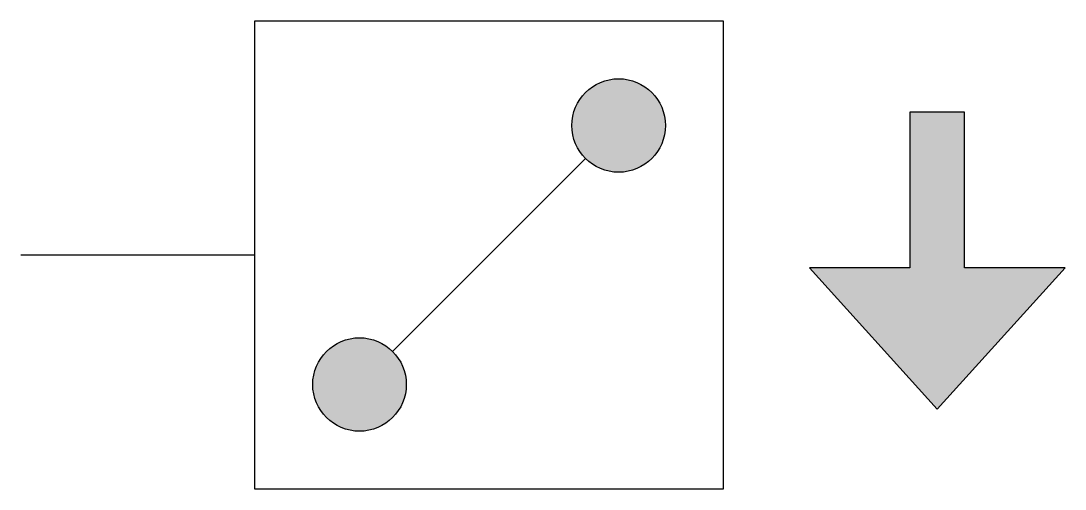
# Model space of a CAD drawing. Header units: metres. Extents: x 0 to 6.69, y -1.5 to 1.5.
import ezdxf

# ---------------------------------------------------------------- set-up
doc = ezdxf.new("R2010")
doc.units = ezdxf.units.M

msp = doc.modelspace()

# ---------------------------------------------------------------- hatches: boundary and pattern name
h = msp.add_hatch(color=256)
h.dxf.hatch_style = 1
edge = h.paths.add_edge_path()
edge.add_arc((3.832, 0.8305), 0.3, 0, 360)
h = msp.add_hatch(color=256)
h.dxf.hatch_style = 1
h.paths.add_polyline_path([(6.0498, 0.9168), (5.6993, 0.9168), (5.6993, -0.0832), (5.0547, -0.0832), (5.8745, -0.9884), (6.6944, -0.0832), (6.0498, -0.0832)])
h = msp.add_hatch(color=256)
h.dxf.hatch_style = 1
edge = h.paths.add_edge_path()
edge.add_arc((2.171, -0.8305), 0.3, 0, 360)

# ---------------------------------------------------------------- linework, layer by layer
for p, q in [((2.3831, -0.6184), (3.6199, 0.6184)), ((1.5, 0), (0, 0))]:
    msp.add_line(p, q)
for points in [[(1.5, 1.5015), (4.503, 1.5015), (4.503, -1.5015), (1.5, -1.5015)], [(6.0498, 0.9168), (5.6993, 0.9168), (5.6993, -0.0832), (5.0547, -0.0832), (5.8745, -0.9884), (6.6944, -0.0832), (6.0498, -0.0832)]]:
    msp.add_lwpolyline(points, close=True)
for centre in [(3.832, 0.8305), (2.171, -0.8305)]:
    msp.add_circle(centre, 0.3)

doc.saveas('drawing.dxf')
